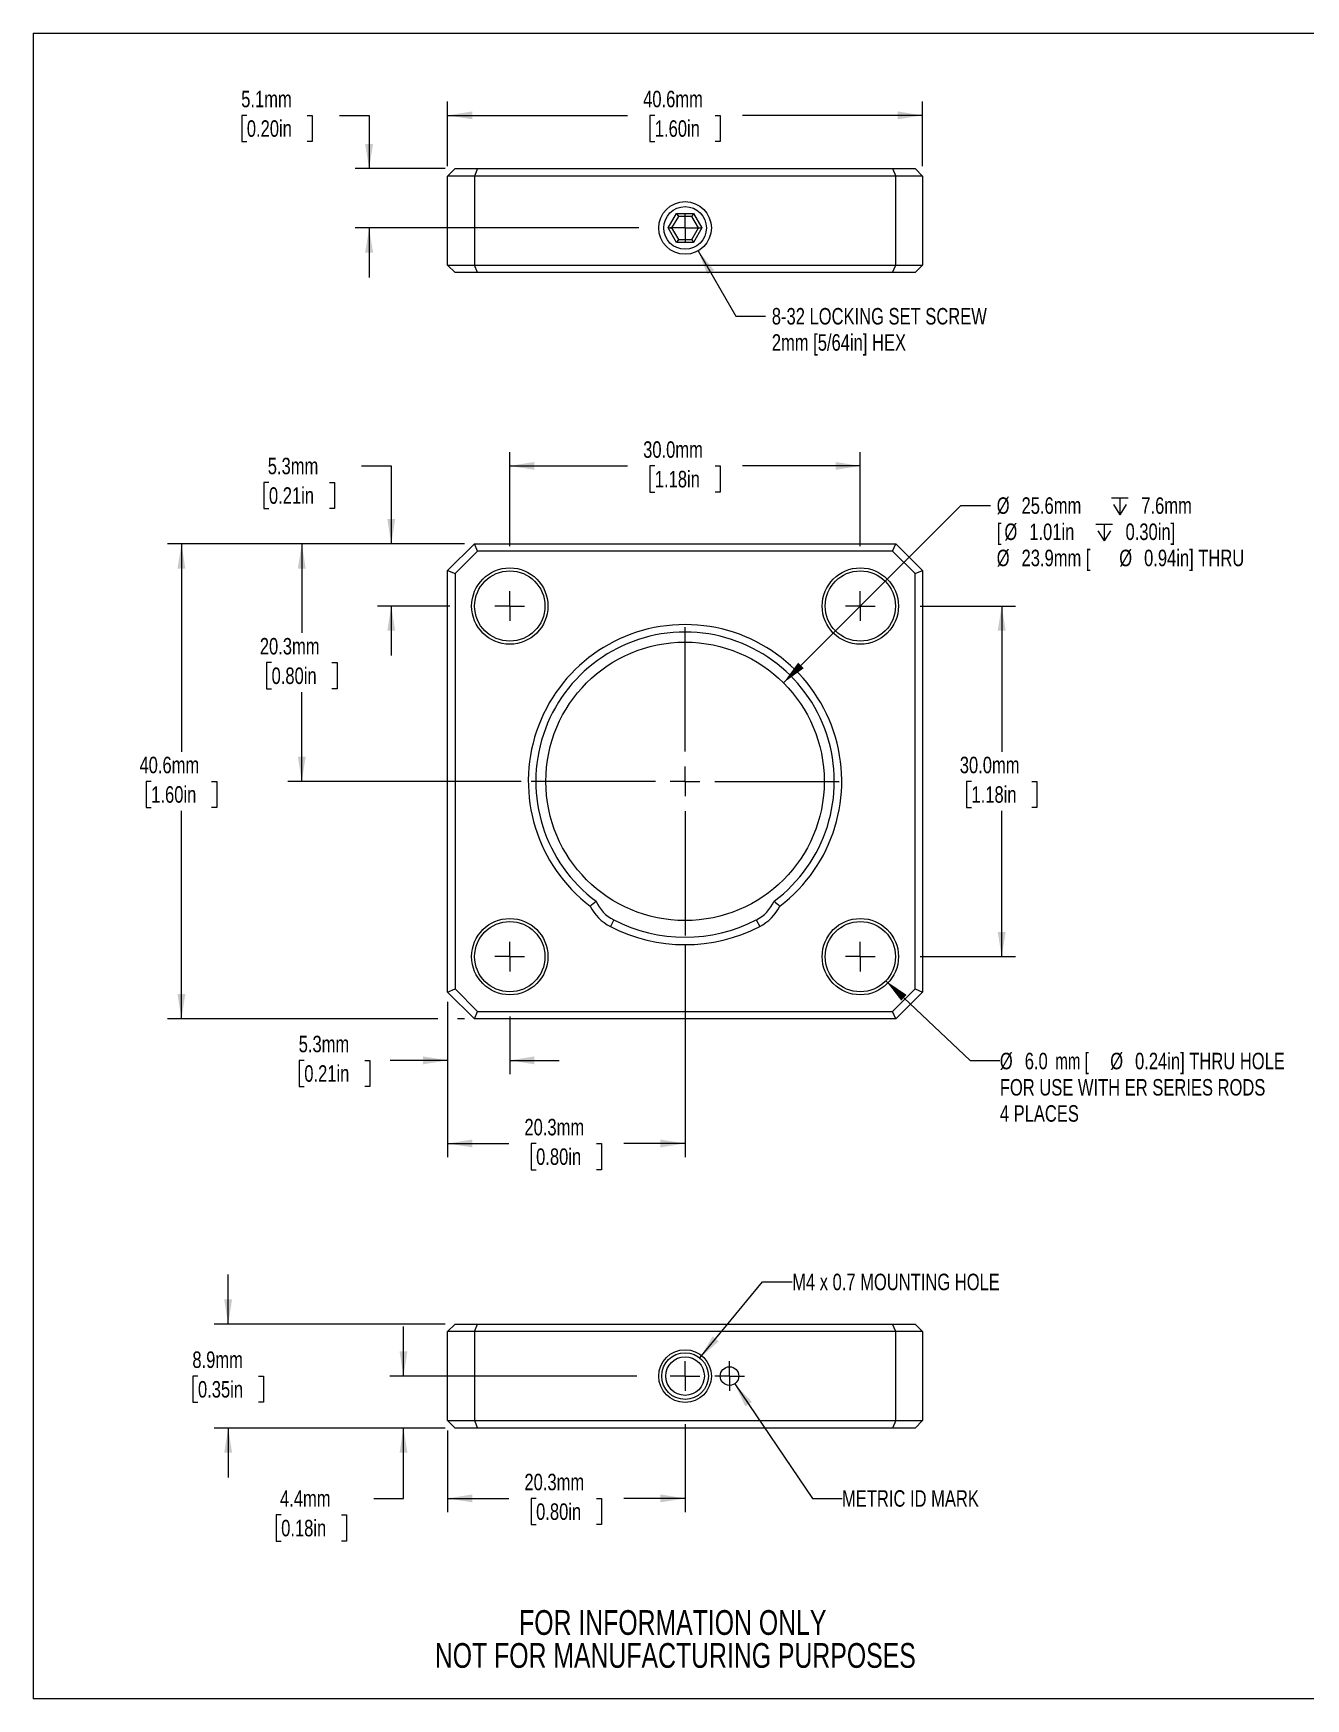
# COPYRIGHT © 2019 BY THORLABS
# Model space of a CAD drawing. Header units: millimetres. Extents: x 2 to 278, y 1 to 215.
# Drawn here: x 1.6 to 164.9, y 0.9 to 214.6 of the extents above; entities that cross this region are included whole.
import ezdxf

# ---------------------------------------------------------------- set-up
doc = ezdxf.new("R2010")
doc.units = ezdxf.units.MM
doc.styles.add('SLDTEXTSTYLE0', font='TXT', dxfattribs={"width": 0.75})
doc.styles.add('SLDTEXTSTYLE2', font='TXT', dxfattribs={"width": 0.6875})
doc.dimstyles.new('SLDDIMSTYLE0', dxfattribs={"dimtxt": 2.116667, "dimasz": 3.175, "dimexe": 0, "dimexo": 0.0625, "dimgap": 0.529167, "dimtad": 0, "dimtih": 1, "dimtoh": 1, "dimdec": 1, "dimlfac": 0.666667, "dimrnd": 1e-09, "dimzin": 4, "dimdsep": 46, "dimtxsty": 'SLDTEXTSTYLE0', "dimsah": 1, "dimcen": 0.09, "dimadec": 0, "dimazin": 1, "dimtfac": 1, "dimtdec": 1, "dimtofl": 0, "dimtmove": 0, "dimatfit": 3, "dimfxl": 1, "dimfrac": 2, "dimtolj": 1, "dimtzin": 12, "dimarcsym": 0})
doc.dimstyles.new('SLDDIMSTYLE1', dxfattribs={"dimtxt": 2.116667, "dimasz": 3.175, "dimexe": 0, "dimexo": 0.0625, "dimgap": 0.529167, "dimtad": 0, "dimtih": 1, "dimtoh": 1, "dimdec": 1, "dimlfac": 0.666667, "dimrnd": 1e-09, "dimzin": 12, "dimdsep": 46, "dimtxsty": 'SLDTEXTSTYLE0', "dimsah": 1, "dimcen": 0.09, "dimadec": 0, "dimazin": 3, "dimtfac": 1, "dimtdec": 1, "dimtmove": 0, "dimatfit": 0, "dimfxl": 1, "dimfrac": 2, "dimtolj": 1, "dimtzin": 12, "dimarcsym": 0})
doc.dimstyles.new('SLDDIMSTYLE2', dxfattribs={"dimtxt": 2.116667, "dimasz": 3.175, "dimexe": 0, "dimexo": 0.0625, "dimgap": 0.529167, "dimtad": 0, "dimtih": 1, "dimtoh": 1, "dimdec": 1, "dimlfac": 0.666667, "dimrnd": 1e-09, "dimzin": 12, "dimdsep": 46, "dimtxsty": 'SLDTEXTSTYLE0', "dimsah": 1, "dimcen": 0.09, "dimadec": 0, "dimazin": 3, "dimtfac": 1, "dimtdec": 1, "dimtofl": 0, "dimtmove": 0, "dimatfit": 3, "dimfxl": 1, "dimfrac": 2, "dimtolj": 1, "dimtzin": 12, "dimarcsym": 0})
doc.dimstyles.new('SLDDIMSTYLE3', dxfattribs={"dimtxt": 2.116667, "dimasz": 3.175, "dimexe": 0, "dimexo": 0.0625, "dimgap": 0.529167, "dimtad": 0, "dimtih": 1, "dimtoh": 1, "dimdec": 1, "dimlfac": 0.666667, "dimrnd": 1e-09, "dimzin": 12, "dimdsep": 46, "dimtxsty": 'SLDTEXTSTYLE0', "dimsah": 1, "dimcen": 0, "dimadec": 0, "dimazin": 3, "dimtfac": 1, "dimtdec": 1, "dimtofl": 0, "dimtmove": 0, "dimatfit": 3, "dimfxl": 1, "dimfrac": 2, "dimtolj": 1, "dimtzin": 12, "dimarcsym": 0})
doc.dimstyles.new('SLDDIMSTYLE4', dxfattribs={"dimtxt": 2.116667, "dimasz": 3.175, "dimexe": 0, "dimexo": 0.0625, "dimgap": 0.529167, "dimtad": 0, "dimtih": 1, "dimtoh": 1, "dimdec": 1, "dimlfac": 0.666667, "dimrnd": 1e-09, "dimzin": 4, "dimdsep": 46, "dimtxsty": 'SLDTEXTSTYLE0', "dimsah": 1, "dimcen": 0, "dimadec": 0, "dimazin": 1, "dimtfac": 1, "dimtdec": 1, "dimtofl": 0, "dimtmove": 0, "dimatfit": 3, "dimfxl": 1, "dimfrac": 2, "dimtolj": 1, "dimtzin": 12, "dimarcsym": 0})
doc.dimstyles.new('SLDDIMSTYLE5', dxfattribs={"dimtxt": 2.116667, "dimasz": 3.175, "dimexe": 0, "dimexo": 0.0625, "dimgap": 0.529167, "dimtad": 0, "dimtih": 1, "dimtoh": 1, "dimdec": 1, "dimlfac": 0.666667, "dimrnd": 1e-09, "dimzin": 12, "dimdsep": 46, "dimtxsty": 'SLDTEXTSTYLE0', "dimsah": 1, "dimcen": 0, "dimadec": 0, "dimazin": 3, "dimtfac": 1, "dimtdec": 1, "dimtofl": 0, "dimtmove": 0, "dimatfit": 3, "dimfxl": 1, "dimfrac": 2, "dimtolj": 1, "dimtzin": 12, "dimarcsym": 0})

# ---------------------------------------------------------------- blocks, each defined once
blk = doc.blocks.new('SW_NOTE_2')
at = {"color": 0, "linetype": 'Continuous', "lineweight": 0, "char_height": 3.175, "attachment_point": 2, "style": 'SLDTEXTSTYLE0'}
for s, insert in [('FOR INFORMATION ONLY', (25.05, 4.09)), ('NOT FOR MANUFACTURING PURPOSES', (25.38, -0.14))]:
    blk.add_mtext(s, dxfattribs=dict(at, insert=insert))
blk = doc.blocks.new('_D')
at = {"color": 8, "linetype": 'Continuous', "lineweight": 18}
for p, q in [((62.75, 148.83), (62.75, 160.9)), ((107.75, 148.83), (107.75, 160.9)), ((62.75, 159.12), (77.88, 159.12)), ((81.37, 159.12), (80.73, 159.12)), ((80.73, 159.12), (80.73, 155.76)), ((89.13, 159.12), (89.77, 159.12)), ((89.77, 159.12), (89.77, 155.76)), ((107.75, 159.12), (92.62, 159.12)), ((80.73, 155.76), (81.37, 155.76)), ((89.77, 155.76), (89.13, 155.76))]:
    blk.add_line(p, q, dxfattribs=at)
for points in [[(62.75, 159.12), (65.92, 158.62), (65.92, 159.63)], [(107.75, 159.12), (104.57, 159.63), (104.57, 158.62)]]:
    blk.add_solid(points, dxfattribs=at)
at = {"color": 8, "linetype": 'Continuous', "lineweight": 18, "char_height": 2.117, "attachment_point": 1, "style": 'SLDTEXTSTYLE0'}
for s, insert in [('30.0mm', (79.87, 162.28)), ('1.18in', (81.37, 158.49))]:
    blk.add_mtext(s, dxfattribs=dict(at, insert=insert))
blk = doc.blocks.new('_D_1')
at = {"color": 8, "linetype": 'Continuous', "lineweight": 18}
for p, q in [((43.73, 159.12), (47.54, 159.12)), ((47.54, 159.12), (47.54, 149.12)), ((31.83, 157.01), (31.19, 157.01)), ((31.19, 157.01), (31.19, 153.65)), ((39.59, 157.01), (40.24, 157.01)), ((40.24, 157.01), (40.24, 153.65)), ((31.19, 153.65), (31.83, 153.65)), ((40.24, 153.65), (39.59, 153.65)), ((56.93, 149.12), (45.76, 149.12)), ((55.06, 141.14), (45.76, 141.14)), ((47.54, 141.14), (47.54, 134.79))]:
    blk.add_line(p, q, dxfattribs=at)
for points in [[(47.54, 149.12), (48.04, 152.3), (47.03, 152.3)], [(47.54, 141.14), (47.03, 137.97), (48.04, 137.97)]]:
    blk.add_solid(points, dxfattribs=at)
at = {"color": 8, "linetype": 'Continuous', "lineweight": 18, "char_height": 2.117, "attachment_point": 1, "style": 'SLDTEXTSTYLE0'}
for s, insert in [('5.3mm', (31.68, 160.17)), ('0.21in', (31.83, 156.38))]:
    blk.add_mtext(s, dxfattribs=dict(at, insert=insert))
blk = doc.blocks.new('_D_2')
at = {"color": 8, "linetype": 'Continuous', "lineweight": 18}
for p, q in [((56.93, 149.12), (34.27, 149.12)), ((36.05, 149.12), (36.05, 137.68)), ((32.17, 133.88), (31.52, 133.88)), ((31.52, 133.88), (31.52, 130.52)), ((39.92, 133.88), (40.57, 133.88)), ((40.57, 133.88), (40.57, 130.52)), ((31.52, 130.52), (32.17, 130.52)), ((40.57, 130.52), (39.92, 130.52)), ((36.05, 118.64), (36.05, 130.09)), ((64.2, 118.64), (34.27, 118.64))]:
    blk.add_line(p, q, dxfattribs=at)
for points in [[(36.05, 149.12), (35.54, 145.95), (36.55, 145.95)], [(36.05, 118.64), (36.55, 121.82), (35.54, 121.82)]]:
    blk.add_solid(points, dxfattribs=at)
at = {"color": 8, "linetype": 'Continuous', "lineweight": 18, "char_height": 2.117, "attachment_point": 1, "style": 'SLDTEXTSTYLE0'}
for s, insert in [('20.3mm', (30.66, 137.04)), ('0.80in', (32.17, 133.25))]:
    blk.add_mtext(s, dxfattribs=dict(at, insert=insert))
blk = doc.blocks.new('SW_SYMBOL_HOLE_DEPTH')
at = {"color": 0, "linetype": 'Continuous', "lineweight": 18}
for p, q in [((0, 875), (800, 875)), ((400, 875), (400, 75)), ((100, 555), (400, 75)), ((700, 555), (400, 75))]:
    blk.add_line(p, q, dxfattribs=at)
blk = doc.blocks.new('_D_3')
at = {"color": 8, "linetype": 'Continuous', "lineweight": 18}
for p, q in [((97.88, 131.28), (120.65, 154.05)), ((120.65, 154.05), (124.46, 154.05))]:
    blk.add_line(p, q, dxfattribs=at)
blk.add_solid([(97.88, 131.28), (100.49, 133.16), (99.77, 133.88)], dxfattribs=at)
at = {"color": 8, "linetype": 'Continuous', "lineweight": 18, "xscale": 0.0027037109, "yscale": 0.0027037109, "zscale": 0.0027037109}
for p in [(139.99, 152.66), (137.98, 149.29)]:
    blk.add_blockref('SW_SYMBOL_HOLE_DEPTH', p, dxfattribs=at)
at = {"color": 8, "linetype": 'Continuous', "lineweight": 18, "attachment_point": 1, "style": 'SLDTEXTSTYLE0'}
for s, insert, char_height in [('%%c', (125.26, 155.09), 2.117), ('25.6mm', (128.45, 155.09), 2.117), ('7.6mm', (143.82, 155.09), 2.117), ('[', (125.26, 151.73), 2.12), ('%%c', (126.25, 151.73), 2.117), ('1.01in', (129.44, 151.73), 2.117), ('0.30in]', (141.8, 151.73), 2.117), ('%%c', (125.26, 148.37), 2.117), ('23.9mm [', (128.45, 148.37), 2.117), ('%%c', (140.99, 148.37), 2.117), ('0.94in] THRU', (144.18, 148.37), 2.1167)]:
    blk.add_mtext(s, dxfattribs=dict(at, insert=insert, char_height=char_height))
blk = doc.blocks.new('_D_4')
at = {"color": 8, "linetype": 'Continuous', "lineweight": 18}
for p, q in [((115.44, 141.14), (127.68, 141.14)), ((125.9, 141.14), (125.9, 122.44)), ((122.02, 118.64), (121.38, 118.64)), ((121.38, 118.64), (121.38, 115.28)), ((129.78, 118.64), (130.42, 118.64)), ((130.42, 118.64), (130.42, 115.28)), ((121.38, 115.28), (122.02, 115.28)), ((125.9, 96.14), (125.9, 114.85)), ((130.42, 115.28), (129.78, 115.28)), ((115.44, 96.14), (127.68, 96.14))]:
    blk.add_line(p, q, dxfattribs=at)
for points in [[(125.9, 141.14), (125.39, 137.97), (126.41, 137.97)], [(125.9, 96.14), (126.41, 99.32), (125.39, 99.32)]]:
    blk.add_solid(points, dxfattribs=at)
at = {"color": 8, "linetype": 'Continuous', "lineweight": 18, "char_height": 2.117, "attachment_point": 1, "style": 'SLDTEXTSTYLE0'}
for s, insert in [('30.0mm', (120.52, 121.8)), ('1.18in', (122.02, 118.01))]:
    blk.add_mtext(s, dxfattribs=dict(at, insert=insert))
blk = doc.blocks.new('_D_5')
at = {"color": 8, "linetype": 'Continuous', "lineweight": 18}
for p, q in [((111.03, 93.04), (121.85, 82.83)), ((121.85, 82.83), (125.66, 82.83))]:
    blk.add_line(p, q, dxfattribs=at)
blk.add_solid([(111.03, 93.04), (112.99, 90.5), (113.69, 91.23)], dxfattribs=at)
at = {"color": 8, "linetype": 'Continuous', "lineweight": 18, "attachment_point": 1}
for s, insert, char_height, style in [('%%c', (125.66, 83.8), 2.117, 'SLDTEXTSTYLE0'), ('6.0', (128.86, 83.8), 2.117, 'SLDTEXTSTYLE0'), ('mm [', (132.77, 83.8), 2.117, 'SLDTEXTSTYLE2'), ('%%c', (139.83, 83.8), 2.117, 'SLDTEXTSTYLE0'), ('0.24in] THRU HOLE', (143.02, 83.8), 2.1167, 'SLDTEXTSTYLE0'), ('FOR USE WITH ER SERIES RODS', (125.66, 80.43), 2.1167, 'SLDTEXTSTYLE0'), ('4 PLACES', (125.66, 77.07), 2.117, 'SLDTEXTSTYLE0')]:
    blk.add_mtext(s, dxfattribs=dict(at, insert=insert, char_height=char_height, style=style))
blk = doc.blocks.new('_D_6')
at = {"color": 8, "linetype": 'Continuous', "lineweight": 18}
for p, q in [((85.25, 97.6), (85.25, 70.39)), ((54.77, 90.32), (54.77, 70.39)), ((54.77, 72.16), (62.64, 72.16)), ((66.13, 72.16), (65.49, 72.16)), ((65.49, 72.16), (65.49, 68.8)), ((73.89, 72.16), (74.53, 72.16)), ((74.53, 72.16), (74.53, 68.8)), ((85.25, 72.16), (77.38, 72.16)), ((65.49, 68.8), (66.13, 68.8)), ((74.53, 68.8), (73.89, 68.8))]:
    blk.add_line(p, q, dxfattribs=at)
for points in [[(54.77, 72.16), (57.94, 71.66), (57.94, 72.67)], [(85.25, 72.16), (82.07, 72.67), (82.07, 71.66)]]:
    blk.add_solid(points, dxfattribs=at)
at = {"color": 8, "linetype": 'Continuous', "lineweight": 18, "char_height": 2.117, "attachment_point": 1, "style": 'SLDTEXTSTYLE0'}
for s, insert in [('20.3mm', (64.63, 75.32)), ('0.80in', (66.13, 71.53))]:
    blk.add_mtext(s, dxfattribs=dict(at, insert=insert))
blk = doc.blocks.new('_D_7')
at = {"color": 8, "linetype": 'Continuous', "lineweight": 18}
for p, q in [((54.77, 90.32), (54.77, 81.05)), ((62.75, 88.45), (62.75, 81.05)), ((36.37, 82.83), (35.73, 82.83)), ((35.73, 82.83), (35.73, 79.47)), ((44.13, 82.83), (44.78, 82.83)), ((44.78, 82.83), (44.78, 79.47)), ((54.77, 82.83), (47.41, 82.83)), ((62.75, 82.83), (69.1, 82.83)), ((35.73, 79.47), (36.37, 79.47)), ((44.78, 79.47), (44.13, 79.47))]:
    blk.add_line(p, q, dxfattribs=at)
for points in [[(54.77, 82.83), (51.59, 83.34), (51.59, 82.32)], [(62.75, 82.83), (65.92, 82.32), (65.92, 83.34)]]:
    blk.add_solid(points, dxfattribs=at)
at = {"color": 8, "linetype": 'Continuous', "lineweight": 18, "char_height": 2.117, "attachment_point": 1, "style": 'SLDTEXTSTYLE0'}
for s, insert in [('5.3mm', (35.65, 85.99)), ('0.21in', (36.37, 82.2))]:
    blk.add_mtext(s, dxfattribs=dict(at, insert=insert))
blk = doc.blocks.new('_D_8')
at = {"color": 8, "linetype": 'Continuous', "lineweight": 18}
for p, q in [((56.93, 149.12), (18.82, 149.12)), ((20.6, 149.12), (20.6, 122.44)), ((16.72, 118.64), (16.07, 118.64)), ((16.07, 118.64), (16.07, 115.28)), ((24.47, 118.64), (25.12, 118.64)), ((25.12, 118.64), (25.12, 115.28)), ((16.07, 115.28), (16.72, 115.28)), ((20.6, 88.16), (20.6, 114.85)), ((25.12, 115.28), (24.47, 115.28)), ((53.5, 88.16), (18.82, 88.16)), ((56.93, 88.16), (56.04, 88.16))]:
    blk.add_line(p, q, dxfattribs=at)
for points in [[(20.6, 149.12), (20.09, 145.95), (21.1, 145.95)], [(20.6, 88.16), (21.1, 91.34), (20.09, 91.34)]]:
    blk.add_solid(points, dxfattribs=at)
at = {"color": 8, "linetype": 'Continuous', "lineweight": 18, "char_height": 2.117, "attachment_point": 1, "style": 'SLDTEXTSTYLE0'}
for s, insert in [('40.6mm', (15.21, 121.8)), ('1.60in', (16.72, 118.01))]:
    blk.add_mtext(s, dxfattribs=dict(at, insert=insert))
blk = doc.blocks.new('SW_CENTERMARKSYMBOL_0')
at = {"color": 0, "linetype": 'Continuous', "lineweight": 0}
for p, q in [((0, 3.81), (0, 19.7739)), ((-3.81, 0), (-19.7739, 0)), ((0, 0), (-1.905, 0)), ((0, 0), (0, 1.905)), ((0, 0), (0, -1.905)), ((0, 0), (1.905, 0)), ((3.81, 0), (19.7739, 0)), ((0, -3.81), (0, -19.7739))]:
    blk.add_line(p, q, dxfattribs=at)
blk = doc.blocks.new('SW_CENTERMARKSYMBOL_1')
at = {"color": 0, "linetype": 'Continuous', "lineweight": 0}
for q in [(-1.905, 0), (0, 1.905), (0, -1.905), (1.905, 0)]:
    blk.add_line((0, 0), q, dxfattribs=at)
blk = doc.blocks.new('SW_CENTERMARKSYMBOL_2')
at = {"color": 0, "linetype": 'Continuous', "lineweight": 0}
for q in [(-1.905, 0), (0, 1.905), (0, -1.905), (1.905, 0)]:
    blk.add_line((0, 0), q, dxfattribs=at)
blk = doc.blocks.new('SW_CENTERMARKSYMBOL_3')
at = {"color": 0, "linetype": 'Continuous', "lineweight": 0}
for q in [(-1.905, 0), (0, 1.905), (0, -1.905), (1.905, 0)]:
    blk.add_line((0, 0), q, dxfattribs=at)
blk = doc.blocks.new('SW_CENTERMARKSYMBOL_4')
at = {"color": 0, "linetype": 'Continuous', "lineweight": 0}
for q in [(-1.905, 0), (0, 1.905), (0, -1.905), (1.905, 0)]:
    blk.add_line((0, 0), q, dxfattribs=at)
blk = doc.blocks.new('_D_9')
at = {"color": 8, "linetype": 'Continuous', "lineweight": 18}
for p, q in [((54.77, 197.6), (54.77, 205.89)), ((115.73, 197.6), (115.73, 205.89)), ((54.77, 204.11), (77.88, 204.11)), ((81.37, 204.11), (80.73, 204.11)), ((80.73, 204.11), (80.73, 200.75)), ((89.13, 204.11), (89.77, 204.11)), ((89.77, 204.11), (89.77, 200.75)), ((115.73, 204.11), (92.62, 204.11)), ((80.73, 200.75), (81.37, 200.75)), ((89.77, 200.75), (89.13, 200.75))]:
    blk.add_line(p, q, dxfattribs=at)
for points in [[(54.77, 204.11), (57.94, 203.61), (57.94, 204.62)], [(115.73, 204.11), (112.55, 204.62), (112.55, 203.61)]]:
    blk.add_solid(points, dxfattribs=at)
at = {"color": 8, "linetype": 'Continuous', "lineweight": 18, "char_height": 2.117, "attachment_point": 1, "style": 'SLDTEXTSTYLE0'}
for s, insert in [('40.6mm', (79.87, 207.27)), ('1.60in', (81.37, 203.48))]:
    blk.add_mtext(s, dxfattribs=dict(at, insert=insert))
blk = doc.blocks.new('_D_10')
at = {"color": 8, "linetype": 'Continuous', "lineweight": 18}
for p, q in [((28.99, 204.11), (28.34, 204.11)), ((28.34, 204.11), (28.34, 200.75)), ((36.74, 204.11), (37.39, 204.11)), ((37.39, 204.11), (37.39, 200.75)), ((40.88, 204.11), (44.69, 204.11)), ((44.69, 204.11), (44.69, 197.28)), ((28.34, 200.75), (28.99, 200.75)), ((37.39, 200.75), (36.74, 200.75)), ((54.45, 197.28), (42.91, 197.28)), ((79.33, 189.66), (42.91, 189.66)), ((44.69, 189.66), (44.69, 183.31))]:
    blk.add_line(p, q, dxfattribs=at)
for points in [[(44.69, 197.28), (45.2, 200.46), (44.18, 200.46)], [(44.69, 189.66), (44.18, 186.49), (45.2, 186.49)]]:
    blk.add_solid(points, dxfattribs=at)
at = {"color": 8, "linetype": 'Continuous', "lineweight": 18, "char_height": 2.117, "attachment_point": 1, "style": 'SLDTEXTSTYLE0'}
for s, insert in [('5.1mm', (28.27, 207.27)), ('0.20in', (28.99, 203.48))]:
    blk.add_mtext(s, dxfattribs=dict(at, insert=insert))
blk = doc.blocks.new('_D_11')
at = {"color": 8, "linetype": 'Continuous', "lineweight": 18}
for p, q in [((86.94, 186.73), (91.78, 178.35)), ((91.78, 178.35), (95.59, 178.35))]:
    blk.add_line(p, q, dxfattribs=at)
blk.add_solid([(86.94, 186.73), (88.09, 183.73), (88.97, 184.24)], dxfattribs=at)
at = {"color": 8, "linetype": 'Continuous', "lineweight": 18, "char_height": 2.1167, "attachment_point": 1, "style": 'SLDTEXTSTYLE0'}
for s, insert in [('8-32 LOCKING SET SCREW', (96.39, 179.39)), ('2mm [5/64in] HEX', (96.39, 176.03))]:
    blk.add_mtext(s, dxfattribs=dict(at, insert=insert))
blk = doc.blocks.new('SW_CENTERMARKSYMBOL_5')
at = {"color": 0, "linetype": 'Continuous', "lineweight": 0}
for q in [(-1.905, 0), (0, 1.905), (0, -1.905), (1.905, 0)]:
    blk.add_line((0, 0), q, dxfattribs=at)
blk = doc.blocks.new('_D_12')
at = {"color": 8, "linetype": 'Continuous', "lineweight": 18}
for p, q in [((54.77, 35.32), (54.77, 24.83)), ((85.25, 36.13), (85.25, 24.83)), ((54.77, 26.61), (62.64, 26.61)), ((66.13, 26.61), (65.49, 26.61)), ((65.49, 26.61), (65.49, 23.25)), ((73.89, 26.61), (74.53, 26.61)), ((74.53, 26.61), (74.53, 23.25)), ((85.25, 26.61), (77.38, 26.61)), ((65.49, 23.25), (66.13, 23.25)), ((74.53, 23.25), (73.89, 23.25))]:
    blk.add_line(p, q, dxfattribs=at)
for points in [[(54.77, 26.61), (57.94, 26.1), (57.94, 27.12)], [(85.25, 26.61), (82.07, 27.12), (82.07, 26.1)]]:
    blk.add_solid(points, dxfattribs=at)
at = {"color": 8, "linetype": 'Continuous', "lineweight": 18, "char_height": 2.117, "attachment_point": 1, "style": 'SLDTEXTSTYLE0'}
for s, insert in [('20.3mm', (64.63, 29.77)), ('0.80in', (66.13, 25.97))]:
    blk.add_mtext(s, dxfattribs=dict(at, insert=insert))
blk = doc.blocks.new('_D_13')
at = {"color": 8, "linetype": 'Continuous', "lineweight": 18}
for p, q in [((49.1, 42.31), (49.1, 48.66)), ((79.07, 42.31), (47.33, 42.31)), ((54.45, 35.64), (47.33, 35.64)), ((49.1, 26.61), (49.1, 35.64)), ((45.29, 26.61), (49.1, 26.61)), ((33.4, 24.5), (32.76, 24.5)), ((32.76, 24.5), (32.76, 21.13)), ((41.16, 24.5), (41.8, 24.5)), ((41.8, 24.5), (41.8, 21.13)), ((32.76, 21.13), (33.4, 21.13)), ((41.8, 21.13), (41.16, 21.13))]:
    blk.add_line(p, q, dxfattribs=at)
for points in [[(49.1, 42.31), (49.61, 45.48), (48.6, 45.48)], [(49.1, 35.64), (48.6, 32.47), (49.61, 32.47)]]:
    blk.add_solid(points, dxfattribs=at)
at = {"color": 8, "linetype": 'Continuous', "lineweight": 18, "char_height": 2.117, "attachment_point": 1, "style": 'SLDTEXTSTYLE0'}
for s, insert in [('4.4mm', (33.25, 27.66)), ('0.18in', (33.4, 23.86))]:
    blk.add_mtext(s, dxfattribs=dict(at, insert=insert))
blk = doc.blocks.new('_D_14')
at = {"color": 8, "linetype": 'Continuous', "lineweight": 18}
for p, q in [((91.63, 41.32), (101.59, 26.61)), ((101.59, 26.61), (105.4, 26.61))]:
    blk.add_line(p, q, dxfattribs=at)
blk.add_solid([(91.63, 41.32), (92.99, 38.41), (93.83, 38.98)], dxfattribs=at)
at = {"color": 8, "linetype": 'Continuous', "lineweight": 18, "insert": (105.4, 27.66), "char_height": 2.1167, "attachment_point": 1, "style": 'SLDTEXTSTYLE0'}
blk.add_mtext('METRIC ID MARK', dxfattribs=at)
blk = doc.blocks.new('_D_15')
at = {"color": 8, "linetype": 'Continuous', "lineweight": 18}
for p, q in [((87.15, 44.63), (95.19, 54.41)), ((95.19, 54.41), (99, 54.41))]:
    blk.add_line(p, q, dxfattribs=at)
blk.add_solid([(87.15, 44.63), (89.56, 46.76), (88.78, 47.4)], dxfattribs=at)
at = {"color": 8, "linetype": 'Continuous', "lineweight": 18, "insert": (99, 55.45), "char_height": 2.1167, "attachment_point": 1, "style": 'SLDTEXTSTYLE0'}
blk.add_mtext('M4 x 0.7 MOUNTING HOLE', dxfattribs=at)
blk = doc.blocks.new('_D_16')
at = {"color": 8, "linetype": 'Continuous', "lineweight": 18}
for p, q in [((26.6, 48.98), (26.6, 55.33)), ((54.45, 48.98), (24.82, 48.98)), ((22.72, 42.31), (22.07, 42.31)), ((22.07, 42.31), (22.07, 38.94)), ((30.47, 42.31), (31.12, 42.31)), ((31.12, 42.31), (31.12, 38.94)), ((22.07, 38.94), (22.72, 38.94)), ((31.12, 38.94), (30.47, 38.94)), ((54.45, 35.64), (24.82, 35.64)), ((26.6, 35.64), (26.6, 29.29))]:
    blk.add_line(p, q, dxfattribs=at)
for points in [[(26.6, 48.98), (27.1, 52.15), (26.09, 52.15)], [(26.6, 35.64), (26.09, 32.47), (27.1, 32.47)]]:
    blk.add_solid(points, dxfattribs=at)
at = {"color": 8, "linetype": 'Continuous', "lineweight": 18, "char_height": 2.117, "attachment_point": 1, "style": 'SLDTEXTSTYLE0'}
for s, insert in [('8.9mm', (22, 45.47)), ('0.35in', (22.72, 41.67))]:
    blk.add_mtext(s, dxfattribs=dict(at, insert=insert))
blk = doc.blocks.new('SW_CENTERMARKSYMBOL_6')
at = {"color": 0, "linetype": 'Continuous', "lineweight": 0}
for q in [(-1.905, 0), (0, 1.905), (0, -1.905), (1.905, 0)]:
    blk.add_line((0, 0), q, dxfattribs=at)
blk = doc.blocks.new('SW_CENTERMARKSYMBOL_7')
at = {"color": 0, "linetype": 'Continuous', "lineweight": 0}
for q in [(-1.905, 0), (0, 1.905), (0, -1.905), (1.905, 0)]:
    blk.add_line((0, 0), q, dxfattribs=at)

msp = doc.modelspace()

# ---------------------------------------------------------------- linework, layer by layer
at = {"color": 7, "linetype": 'Continuous', "lineweight": 18}
for p, q in [((1.58, 214.65), (277.99, 214.65)), ((1.58, 214.65), (1.58, 0.9)), ((54.77, 196.33), (55.72, 197.28)), ((55.72, 197.28), (58.59, 197.28)), ((58.59, 197.28), (58.2, 196.33)), ((58.59, 197.28), (111.9, 197.28)), ((111.9, 197.28), (112.3, 196.33)), ((111.9, 197.28), (114.78, 197.28)), ((114.78, 197.28), (115.73, 196.33)), ((54.77, 184.9), (54.77, 196.33)), ((58.2, 196.33), (54.77, 196.33)), ((58.2, 196.33), (58.2, 184.9)), ((112.3, 196.33), (58.2, 196.33)), ((112.3, 184.9), (112.3, 196.33)), ((115.73, 196.33), (112.3, 196.33)), ((115.73, 196.33), (115.73, 184.9)), ((115.73, 194.25), (115.73, 194.25)), ((115.73, 193.54), (115.73, 193.54)), ((83.09, 189.66), (84.17, 191.53)), ((84.39, 191.15), (83.53, 189.66)), ((84.17, 191.53), (86.33, 191.53)), ((84.17, 191.53), (84.39, 191.15)), ((86.11, 191.15), (84.39, 191.15)), ((86.33, 191.53), (86.11, 191.15)), ((86.97, 189.66), (86.11, 191.15)), ((86.33, 191.53), (87.41, 189.66)), ((115.73, 192.02), (115.73, 192.02)), ((84.17, 187.79), (83.09, 189.66)), ((83.09, 189.66), (83.53, 189.66)), ((83.53, 189.66), (84.39, 188.17)), ((84.39, 188.17), (84.17, 187.79)), ((84.39, 188.17), (86.11, 188.17)), ((86.11, 188.17), (86.97, 189.66)), ((86.11, 188.17), (86.33, 187.79)), ((87.41, 189.66), (86.33, 187.79)), ((86.97, 189.66), (87.41, 189.66)), ((86.33, 187.79), (84.17, 187.79)), ((54.77, 184.9), (58.2, 184.9)), ((54.77, 184.9), (55.72, 183.95)), ((58.59, 183.95), (55.72, 183.95)), ((58.2, 184.9), (112.3, 184.9)), ((58.59, 183.95), (58.2, 184.9)), ((111.9, 183.95), (58.59, 183.95)), ((111.9, 183.95), (112.3, 184.9)), ((114.78, 183.95), (111.9, 183.95)), ((112.3, 184.9), (115.73, 184.9)), ((114.78, 183.95), (115.73, 184.9)), ((54.77, 145.69), (58.2, 149.12)), ((58.59, 148.17), (55.72, 145.3)), ((58.59, 148.17), (58.2, 149.12)), ((58.2, 149.12), (112.3, 149.12)), ((111.9, 148.17), (58.59, 148.17)), ((111.9, 148.17), (112.3, 149.12)), ((114.78, 145.3), (111.9, 148.17)), ((112.3, 149.12), (115.73, 145.69)), ((54.77, 91.59), (54.77, 145.69)), ((54.77, 145.69), (55.72, 145.3)), ((114.78, 145.3), (115.73, 145.69)), ((115.73, 145.69), (115.73, 91.59)), ((55.72, 145.3), (55.72, 91.99)), ((114.78, 91.99), (114.78, 145.3)), ((76.1, 100.86), (75.67, 100.01)), ((94.4, 100.86), (94.83, 100.01)), ((54.77, 91.59), (55.72, 91.99)), ((55.72, 91.99), (58.59, 89.12)), ((111.9, 89.12), (114.78, 91.99)), ((114.78, 91.99), (115.73, 91.59)), ((58.2, 88.16), (54.77, 91.59)), ((115.73, 91.59), (112.3, 88.16)), ((58.2, 88.16), (58.59, 89.12)), ((112.3, 88.16), (58.2, 88.16)), ((58.59, 89.12), (111.9, 89.12)), ((112.3, 88.16), (111.9, 89.12)), ((54.77, 48.02), (55.72, 48.98)), ((58.2, 48.02), (54.77, 48.02)), ((54.77, 36.59), (54.77, 48.02)), ((55.72, 48.98), (58.59, 48.98)), ((58.2, 48.02), (58.59, 48.98)), ((58.2, 48.02), (58.2, 36.59)), ((112.3, 48.02), (58.2, 48.02)), ((58.59, 48.98), (111.9, 48.98)), ((111.9, 48.98), (114.78, 48.98)), ((112.3, 48.02), (111.9, 48.98)), ((115.73, 48.02), (112.3, 48.02)), ((112.3, 36.59), (112.3, 48.02)), ((114.78, 48.98), (115.73, 48.02)), ((115.73, 48.02), (115.73, 36.59)), ((115.73, 40.9), (115.73, 40.9)), ((115.73, 39.39), (115.73, 39.39)), ((115.73, 38.67), (115.73, 38.67)), ((54.77, 36.59), (58.2, 36.59)), ((54.77, 36.59), (55.72, 35.64)), ((58.2, 36.59), (58.59, 35.64)), ((58.2, 36.59), (112.3, 36.59)), ((112.3, 36.59), (111.9, 35.64)), ((112.3, 36.59), (115.73, 36.59)), ((114.78, 35.64), (115.73, 36.59)), ((58.59, 35.64), (55.72, 35.64)), ((111.9, 35.64), (58.59, 35.64)), ((114.78, 35.64), (111.9, 35.64)), ((277.99, 0.9), (1.58, 0.9))]:
    msp.add_line(p, q, dxfattribs=at)
for centre, radius in [((85.25, 189.66), 3.38), ((85.25, 189.66), 2.74), ((62.75, 141.14), 4.9), ((62.75, 141.14), 4.51), ((107.75, 141.14), 4.9), ((107.75, 141.14), 4.51), ((85.25, 118.64), 17.87), ((62.75, 96.14), 4.9), ((62.75, 96.14), 4.51), ((107.75, 96.14), 4.9), ((107.75, 96.14), 4.51), ((85.25, 42.31), 3.38), ((85.25, 42.31), 3), ((85.25, 42.31), 2.48), ((90.96, 42.31), 1.19)]:
    msp.add_circle(centre, radius, dxfattribs=at)
for centre, radius, start, end in [((85.25, 118.64), 20.12, 307.2765, 232.7235), ((85.25, 118.64), 19.16, 306.5941, 233.4059), ((78.39, 105.31), 5.96, 206.6457, 242.7859), ((78.39, 105.31), 5.01, 204.1924, 242.7859), ((92.11, 105.31), 5.01, 297.2141, 335.8076), ((92.11, 105.31), 5.96, 297.2141, 333.3543), ((85.25, 118.64), 20, 242.7859, 297.2141), ((85.25, 118.64), 20.96, 242.7859, 297.2141)]:
    msp.add_arc(centre, radius, start, end, dxfattribs=at)
for points in [[(73.06, 102.64), (73.32, 102.84), (73.57, 103.05), (73.82, 103.26)], [(96.67, 103.26), (96.93, 103.05), (97.18, 102.84), (97.43, 102.64)]]:
    msp.add_open_spline(points, degree=3, dxfattribs=at)

# ---------------------------------------------------------------- block references
at = {"color": 8, "linetype": 'Continuous', "lineweight": 0}
for name, p in [('SW_CENTERMARKSYMBOL_5', (85.25, 189.66)), ('SW_CENTERMARKSYMBOL_1', (62.75, 141.14)), ('SW_CENTERMARKSYMBOL_2', (107.75, 141.14)), ('SW_CENTERMARKSYMBOL_0', (85.25, 118.64)), ('SW_CENTERMARKSYMBOL_3', (62.75, 96.14)), ('SW_CENTERMARKSYMBOL_4', (107.75, 96.14)), ('SW_CENTERMARKSYMBOL_6', (85.25, 42.31)), ('SW_CENTERMARKSYMBOL_7', (90.96, 42.31))]:
    msp.add_blockref(name, p, dxfattribs=at)
at = {"color": 7, "linetype": 'Continuous', "lineweight": 0}
msp.add_blockref('SW_NOTE_2', (58.62, 8.18), dxfattribs=at)

# ---------------------------------------------------------------- dimensions: what is measured, and where the dimension line sits
at = {"color": 8, "linetype": 'Continuous', "lineweight": 18}
for base, p1, p2, dimstyle, picture, middle in [((44.69, 189.66), (55.72, 197.28), (80.6, 189.66), 'SLDDIMSTYLE1', '_D_10', (44.69, 204.11)), ((47.54, 149.12), (56.33, 141.14), (58.2, 149.12), 'SLDDIMSTYLE1', '_D_1', (47.54, 159.12)), ((20.6, 88.16), (58.2, 149.12), (58.2, 88.16), 'SLDDIMSTYLE2', '_D_8', (20.6, 118.64)), ((36.05, 118.64), (58.2, 149.12), (65.47, 118.64), 'SLDDIMSTYLE2', '_D_2', (36.05, 133.88)), ((125.9, 96.14), (114.17, 141.14), (114.17, 96.14), 'SLDDIMSTYLE0', '_D_4', (125.9, 118.64)), ((26.6, 35.64), (55.72, 48.98), (55.72, 35.64), 'SLDDIMSTYLE1', '_D_16', (26.6, 42.31)), ((49.1, 42.31), (55.72, 35.64), (80.34, 42.31), 'SLDDIMSTYLE1', '_D_13', (49.1, 26.61))]:
    dim = msp.add_linear_dim(base=base, p1=p1, p2=p2, angle=90, dimstyle=dimstyle, dxfattribs=at)
    dim.commit()
    dim.dimension.update_dxf_attribs({"geometry": picture, "text_midpoint": middle, "dimtype": 160})
for base, p1, p2, dimstyle, picture, middle in [((115.73, 204.11), (54.77, 196.33), (115.73, 196.33), 'SLDDIMSTYLE2', '_D_9', (85.25, 204.11)), ((107.75, 159.12), (62.75, 147.56), (107.75, 147.56), 'SLDDIMSTYLE0', '_D', (85.25, 159.12)), ((54.77, 72.16), (85.25, 98.87), (54.77, 91.59), 'SLDDIMSTYLE2', '_D_6', (70.01, 72.16)), ((54.77, 82.83), (62.75, 89.72), (54.77, 91.59), 'SLDDIMSTYLE1', '_D_7', (40.25, 82.83)), ((85.25, 26.61), (54.77, 36.59), (85.25, 37.4), 'SLDDIMSTYLE2', '_D_12', (70.01, 26.61))]:
    dim = msp.add_linear_dim(base=base, p1=p1, p2=p2, dimstyle=dimstyle, dxfattribs=at)
    dim.commit()
    dim.dimension.update_dxf_attribs({"geometry": picture, "text_midpoint": middle, "dimtype": 160})
for p1, p2, text, picture, middle in [((83.56, 192.59), (86.94, 186.73), '8-32 LOCKING SET SCREW\\P2mm [5/64in] HEX', '_D_11', (113.7, 178.35)), ((83.34, 39.99), (87.15, 44.63), 'M4 x 0.7 MOUNTING HOLE', '_D_15', (116.56, 54.41)), ((90.3, 43.29), (91.63, 41.32), 'METRIC ID MARK', '_D_14', (116.56, 26.61))]:
    dim = msp.add_diameter_dim_2p(p1=p1, p2=p2, text=text, dimstyle='SLDDIMSTYLE5', override={"dimpost": '<>'}, dxfattribs=at)
    dim.commit()
    dim.dimension.update_dxf_attribs({"geometry": picture, "text_midpoint": middle, "dimtype": 163})
for p1, p2, text, dimstyle, picture, middle in [((72.61, 106.01), (97.88, 131.28), '%%c25.6mm {\\fGDT;x} 7.6mm\\P[%%c1.01in {\\fGDT;x} 0.30in]\\P%%c23.9mm [%%c0.94in] THRU', 'SLDDIMSTYLE3', '_D_3', (142.83, 154.05)), ((104.46, 99.24), (111.03, 93.04), '<>mm [%%c0.24in] THRU HOLE\\PFOR USE WITH ER SERIES RODS\\P4 PLACES', 'SLDDIMSTYLE4', '_D_5', (146.44, 82.83))]:
    dim = msp.add_diameter_dim_2p(p1=p1, p2=p2, text=text, dimstyle=dimstyle, dxfattribs=at)
    dim.commit()
    dim.dimension.update_dxf_attribs({"geometry": picture, "text_midpoint": middle, "dimtype": 163})

doc.saveas('drawing.dxf')
